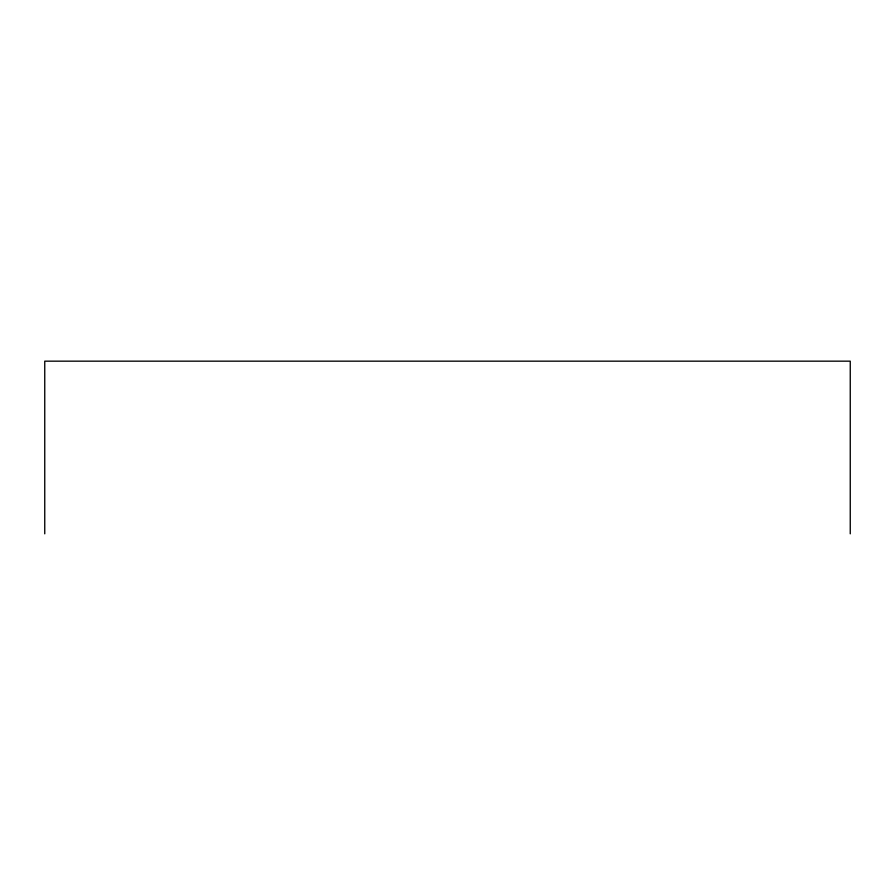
<?xml version="1.0" encoding="UTF-8"?>
<svg xmlns="http://www.w3.org/2000/svg" width="895" height="895" viewBox="0 0 895 895"><rect width="100%" height="100%" fill="white"/><g stroke="black" fill="none" stroke-linecap="round" stroke-linejoin="round"><path stroke-width="1.34" d="M850.25 533.834L850.25 361.166L44.75 361.166L44.75 533.834"/></g></svg>
